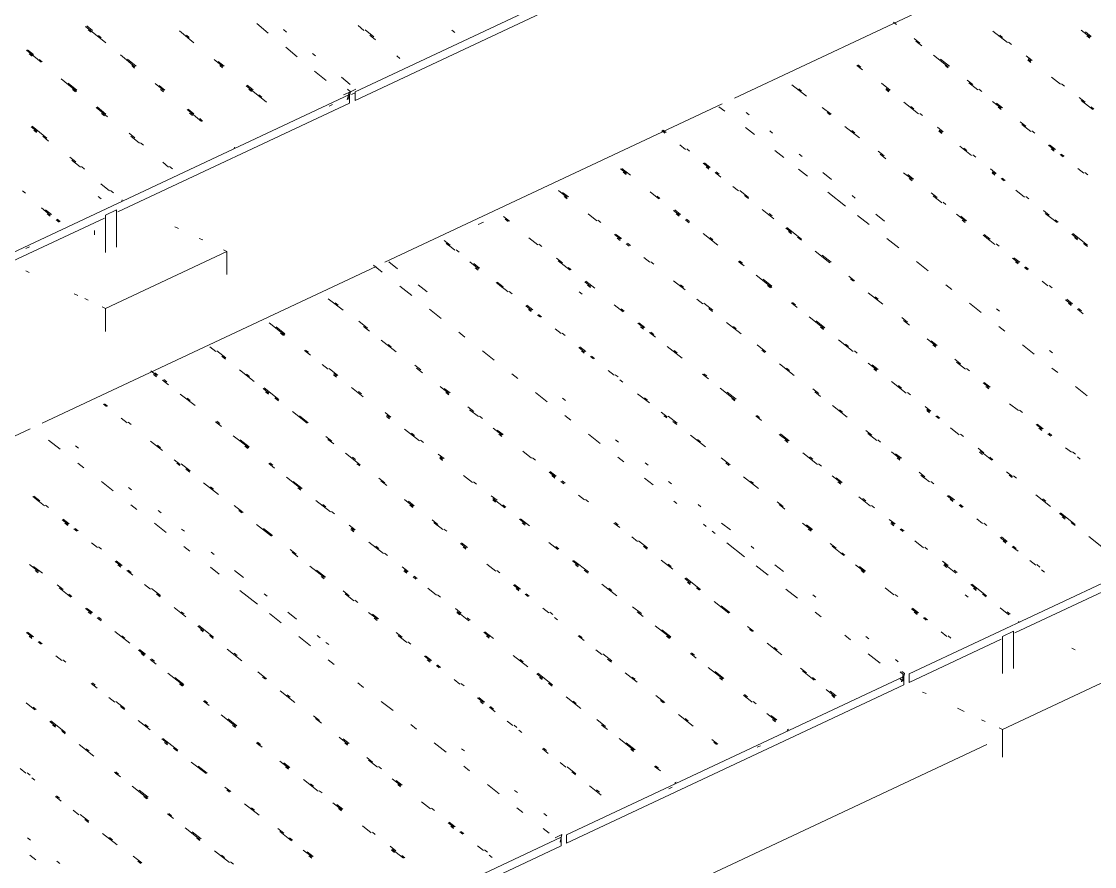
# Paper-space layout '03 3D Building and Roof' of a CAD drawing. Header units: millimetres. Extents: x 5 to 415, y 5 to 292.
# Drawn here: x 282.26 to 294.4, y 74.84 to 84.4 of the extents above; entities that cross this region are included whole.
import ezdxf

# ---------------------------------------------------------------- set-up
doc = ezdxf.new("R2010")
doc.units = ezdxf.units.MM
doc.layers.add('EXISTING', color=7, linetype='Continuous')
picture_1 = doc.add_image_def('image3.png', size_in_pixel=(1577, 763))

# ---------------------------------------------------------------- blocks, each defined once
blk = doc.blocks.new('SHEET_03')
at = {"layer": 'EXISTING', "color": 250, "lineweight": 9}
for p, q in [((286.034, 83.608), (289.848, 85.399)), ((286.034, 83.511), (289.848, 85.301)), ((290.326, 83.537), (293.986, 85.255)), ((284.921, 84.38), (285.052, 84.272)), ((292.158, 84.369), (292.125, 84.395)), ((282.985, 84.348), (283.215, 84.16)), ((283.063, 84.3), (282.998, 84.354)), ((283.047, 84.281), (283.015, 84.308)), ((284.047, 84.297), (284.211, 84.162)), ((285.258, 84.284), (285.225, 84.311)), ((286.069, 84.357), (286.134, 84.303)), ((286.245, 84.228), (286.147, 84.309)), ((287.13, 84.306), (287.163, 84.279)), ((293.248, 84.295), (293.414, 84.164)), ((294.25, 84.306), (294.35, 84.227)), ((294.362, 84.233), (294.296, 84.285)), ((283.162, 84.22), (283.129, 84.246)), ((284.158, 84.222), (284.125, 84.249)), ((286.2, 84.25), (286.265, 84.196)), ((286.242, 84.215), (286.209, 84.242)), ((292.424, 84.159), (292.358, 84.212)), ((292.379, 84.18), (292.445, 84.127)), ((293.36, 84.222), (293.327, 84.249)), ((293.46, 84.144), (293.427, 84.17)), ((294.347, 84.214), (294.314, 84.24)), ((282.317, 84.077), (282.481, 83.942)), ((282.395, 84.029), (282.329, 84.083)), ((282.379, 84.01), (282.346, 84.036)), ((283.378, 84.025), (283.542, 83.89)), ((285.249, 84.111), (285.38, 84.003)), ((285.586, 84.015), (285.553, 84.042)), ((292.579, 84.023), (292.745, 83.892)), ((282.493, 83.948), (282.46, 83.975)), ((283.555, 83.896), (283.457, 83.977)), ((283.539, 83.877), (283.506, 83.904)), ((284.44, 83.973), (284.538, 83.893)), ((284.551, 83.899), (284.485, 83.952)), ((284.535, 83.879), (284.502, 83.906)), ((286.54, 83.986), (286.507, 84.013)), ((291.71, 83.907), (291.776, 83.855)), ((291.755, 83.887), (291.722, 83.913)), ((292.758, 83.898), (292.658, 83.976)), ((292.742, 83.878), (292.709, 83.904)), ((293.693, 83.961), (293.627, 84.013)), ((293.678, 83.941), (293.644, 83.967)), ((293.648, 83.981), (293.681, 83.955)), ((285.576, 83.841), (285.707, 83.734)), ((285.979, 83.692), (285.88, 83.773)), ((293.914, 83.772), (294.014, 83.693)), ((282.71, 83.754), (282.874, 83.619)), ((282.886, 83.625), (282.788, 83.706)), ((283.772, 83.702), (283.87, 83.621)), ((283.882, 83.627), (283.817, 83.681)), ((284.801, 83.677), (285.03, 83.489)), ((284.879, 83.629), (284.813, 83.683)), ((290.974, 83.687), (291.141, 83.557)), ((292.089, 83.626), (291.989, 83.704)), ((293.024, 83.689), (292.958, 83.741)), ((292.979, 83.709), (293.078, 83.63)), ((294.06, 83.673), (294.027, 83.699)), ((282.157, 81.788), (285.971, 83.579)), ((282.87, 83.606), (282.838, 83.632)), ((282.883, 83.611), (282.85, 83.638)), ((283.867, 83.608), (283.834, 83.635)), ((284.863, 83.61), (284.83, 83.637)), ((284.977, 83.548), (284.944, 83.575)), ((285.982, 83.609), (285.904, 83.572)), ((285.966, 83.601), (285.945, 83.517)), ((285.982, 83.609), (285.949, 83.636)), ((285.961, 83.525), (285.982, 83.609)), ((286.044, 83.638), (285.966, 83.601)), ((285.971, 83.579), (285.971, 83.481)), ((285.995, 83.578), (286.033, 83.596)), ((286.034, 83.511), (286.034, 83.608)), ((291.086, 83.615), (291.053, 83.641)), ((292.073, 83.606), (292.04, 83.632)), ((292.043, 83.646), (292.076, 83.62)), ((293.124, 83.61), (293.091, 83.636)), ((294.293, 83.49), (294.227, 83.542)), ((283.103, 83.43), (283.234, 83.323)), ((283.214, 83.355), (283.116, 83.436)), ((283.351, 82.251), (285.971, 83.481)), ((284.21, 83.358), (284.145, 83.412)), ((285.739, 83.446), (285.778, 83.464)), ((286.372, 81.681), (290.186, 83.471)), ((290.151, 83.439), (290.218, 83.387)), ((291.42, 83.353), (291.32, 83.432)), ((292.243, 83.489), (292.409, 83.358)), ((292.355, 83.416), (292.322, 83.442)), ((293.245, 83.5), (293.345, 83.421)), ((293.358, 83.427), (293.291, 83.479)), ((293.342, 83.407), (293.309, 83.434)), ((294.247, 83.51), (294.381, 83.406)), ((294.393, 83.411), (294.36, 83.438)), ((283.198, 83.336), (283.165, 83.363)), ((284.132, 83.406), (284.296, 83.271)), ((284.194, 83.338), (284.161, 83.365)), ((284.308, 83.277), (284.276, 83.304)), ((290.491, 83.348), (290.458, 83.374)), ((291.374, 83.374), (291.407, 83.347)), ((292.455, 83.338), (292.422, 83.364)), ((282.369, 83.213), (282.435, 83.159)), ((282.545, 83.084), (282.382, 83.219)), ((282.431, 83.146), (282.399, 83.172)), ((289.504, 83.152), (289.507, 83.166)), ((289.507, 83.166), (289.519, 83.172)), ((289.507, 83.166), (289.54, 83.14)), ((289.553, 83.146), (289.519, 83.172)), ((290.451, 83.204), (290.551, 83.125)), ((290.758, 83.139), (290.725, 83.165)), ((291.574, 83.217), (291.74, 83.086)), ((291.686, 83.144), (291.653, 83.17)), ((292.689, 83.155), (292.622, 83.207)), ((292.643, 83.175), (292.676, 83.149)), ((293.624, 83.218), (293.558, 83.27)), ((293.578, 83.238), (293.678, 83.16)), ((293.621, 83.204), (293.588, 83.23)), ((293.724, 83.139), (293.691, 83.165)), ((282.5, 83.105), (282.566, 83.051)), ((283.542, 83.086), (283.476, 83.14)), ((283.496, 83.107), (283.595, 83.026)), ((292.673, 83.135), (292.64, 83.161)), ((283.64, 83.005), (283.607, 83.032)), ((284.665, 82.967), (284.669, 82.981)), ((289.707, 83.009), (289.773, 82.957)), ((289.819, 82.936), (289.786, 82.962)), ((290.784, 82.942), (290.884, 82.864)), ((292.02, 82.882), (291.953, 82.935)), ((292.876, 82.992), (293.009, 82.887)), ((292.955, 82.945), (292.922, 82.972)), ((293.878, 83.003), (293.945, 82.95)), ((293.957, 82.956), (293.891, 83.008)), ((293.942, 82.937), (293.909, 82.963)), ((282.873, 82.815), (282.808, 82.869)), ((282.828, 82.836), (282.926, 82.755)), ((282.87, 82.801), (282.837, 82.828)), ((283.857, 82.811), (283.922, 82.757)), ((290.052, 82.753), (289.986, 82.806)), ((291.091, 82.877), (291.058, 82.903)), ((291.974, 82.903), (292.04, 82.85)), ((293.055, 82.867), (293.022, 82.893)), ((294.012, 82.898), (294.045, 82.872)), ((294.057, 82.878), (294.024, 82.904)), ((282.971, 82.734), (282.939, 82.761)), ((283.968, 82.736), (283.935, 82.763)), ((289.038, 82.737), (289.104, 82.684)), ((289.15, 82.664), (289.05, 82.742)), ((289.101, 82.671), (289.068, 82.697)), ((289.973, 82.8), (290.04, 82.747)), ((290.037, 82.734), (290.004, 82.76)), ((290.107, 82.695), (290.173, 82.643)), ((290.152, 82.675), (290.119, 82.701)), ((291.051, 82.733), (291.151, 82.654)), ((291.425, 82.616), (291.325, 82.694)), ((292.24, 82.693), (292.34, 82.615)), ((293.288, 82.684), (293.222, 82.736)), ((293.273, 82.664), (293.24, 82.69)), ((293.243, 82.704), (293.276, 82.678)), ((294.212, 82.741), (294.278, 82.689)), ((294.324, 82.668), (294.291, 82.695)), ((283.156, 82.566), (283.254, 82.486)), ((292.353, 82.621), (292.286, 82.673)), ((292.337, 82.601), (292.304, 82.627)), ((293.343, 82.626), (293.376, 82.599)), ((293.388, 82.605), (293.355, 82.631)), ((282.303, 82.462), (282.27, 82.489)), ((283.299, 82.465), (283.266, 82.491)), ((288.335, 82.49), (288.435, 82.412)), ((288.448, 82.418), (288.381, 82.47)), ((289.371, 82.475), (289.471, 82.397)), ((290.307, 82.538), (290.373, 82.486)), ((290.486, 82.413), (290.386, 82.492)), ((291.384, 82.471), (291.584, 82.314)), ((292.619, 82.412), (292.553, 82.464)), ((293.509, 82.495), (293.609, 82.416)), ((283.159, 82.397), (283.126, 82.424)), ((283.394, 82.37), (283.397, 82.384)), ((288.432, 82.398), (288.399, 82.424)), ((289.483, 82.402), (289.45, 82.429)), ((290.44, 82.433), (290.473, 82.407)), ((290.483, 82.399), (290.449, 82.426)), ((291.691, 82.406), (291.658, 82.433)), ((292.574, 82.432), (292.674, 82.353)), ((292.616, 82.398), (292.583, 82.424)), ((292.719, 82.333), (292.686, 82.359)), ((293.655, 82.396), (293.622, 82.422)), ((282.487, 82.295), (282.585, 82.214)), ((282.598, 82.22), (282.532, 82.274)), ((282.582, 82.201), (282.549, 82.228)), ((283.211, 82.212), (283.336, 82.271)), ((283.211, 82.212), (283.211, 81.791)), ((283.336, 81.85), (283.336, 82.271)), ((287.779, 82.146), (287.712, 82.198)), ((288.669, 82.229), (288.769, 82.15)), ((289.638, 82.266), (289.704, 82.213)), ((289.717, 82.219), (289.65, 82.272)), ((289.701, 82.2), (289.668, 82.226)), ((290.64, 82.276), (290.773, 82.172)), ((290.752, 82.204), (290.719, 82.23)), ((291.717, 82.21), (291.851, 82.105)), ((292.025, 82.145), (291.925, 82.223)), ((292.84, 82.223), (292.94, 82.144)), ((292.953, 82.15), (292.886, 82.202)), ((293.888, 82.213), (293.822, 82.265)), ((293.843, 82.233), (293.976, 82.129)), ((282.157, 81.691), (283.197, 82.179)), ((282.651, 82.16), (282.684, 82.133)), ((282.696, 82.139), (282.663, 82.166)), ((284.035, 82.061), (283.996, 82.079)), ((287.426, 82.105), (287.488, 82.134)), ((287.733, 82.166), (287.766, 82.14)), ((288.814, 82.13), (288.781, 82.156)), ((289.771, 82.161), (289.804, 82.135)), ((289.814, 82.127), (289.78, 82.153)), ((289.817, 82.141), (289.783, 82.167)), ((291.086, 81.942), (290.919, 82.073)), ((292.937, 82.13), (292.904, 82.157)), ((293.988, 82.134), (293.955, 82.161)), ((283.086, 81.99), (283.086, 82.037)), ((288, 81.957), (288.1, 81.878)), ((288.969, 81.993), (289.035, 81.941)), ((289.048, 81.947), (288.981, 81.999)), ((289.032, 81.927), (288.999, 81.954)), ((289.971, 82.004), (290.137, 81.873)), ((290.083, 81.932), (290.05, 81.958)), ((290.906, 82.067), (290.973, 82.015)), ((290.97, 82.001), (290.937, 82.027)), ((291.04, 81.963), (291.073, 81.936)), ((291.083, 81.929), (291.049, 81.955)), ((293.14, 81.987), (293.273, 81.882)), ((293.219, 81.941), (293.153, 81.993)), ((293.216, 81.927), (293.183, 81.953)), ((294.142, 81.998), (294.209, 81.945)), ((294.322, 81.873), (294.155, 82.004)), ((294.206, 81.932), (294.173, 81.958)), ((282.31, 81.836), (282.349, 81.854)), ((284.31, 81.932), (284.27, 81.95)), ((287.11, 81.873), (287.043, 81.926)), ((287.064, 81.894), (287.164, 81.815)), ((287.107, 81.86), (287.073, 81.886)), ((288.145, 81.858), (288.112, 81.884)), ((289.102, 81.889), (289.135, 81.863)), ((289.148, 81.869), (289.114, 81.895)), ((292.051, 81.948), (292.184, 81.844)), ((293.319, 81.862), (293.286, 81.888)), ((294.276, 81.893), (294.309, 81.867)), ((294.319, 81.859), (294.285, 81.885)), ((283.211, 81.158), (284.584, 81.803)), ((284.584, 81.803), (284.545, 81.821)), ((284.584, 81.543), (284.584, 81.803)), ((287.21, 81.795), (287.176, 81.821)), ((288.379, 81.675), (288.312, 81.727)), ((289.302, 81.732), (289.368, 81.68)), ((291.24, 81.806), (291.406, 81.675)), ((291.419, 81.681), (291.319, 81.759)), ((293.473, 81.726), (293.54, 81.673)), ((293.553, 81.679), (293.486, 81.731)), ((282.495, 79.861), (286.271, 81.633)), ((286.241, 81.645), (286.341, 81.567)), ((286.515, 81.607), (286.415, 81.685)), ((287.331, 81.684), (287.43, 81.606)), ((287.443, 81.612), (287.376, 81.664)), ((287.427, 81.592), (287.394, 81.618)), ((288.333, 81.695), (288.466, 81.59)), ((288.479, 81.596), (288.445, 81.622)), ((289.414, 81.659), (289.381, 81.685)), ((290.371, 81.69), (290.437, 81.638)), ((290.413, 81.656), (290.38, 81.682)), ((290.417, 81.67), (290.383, 81.696)), ((292.384, 81.687), (292.517, 81.582)), ((293.537, 81.66), (293.504, 81.686)), ((293.607, 81.621), (293.64, 81.595)), ((293.653, 81.601), (293.619, 81.627)), ((282.308, 81.582), (282.347, 81.563)), ((288.745, 81.387), (288.645, 81.465)), ((289.635, 81.47), (289.768, 81.366)), ((290.571, 81.533), (290.737, 81.403)), ((290.75, 81.408), (290.65, 81.487)), ((291.685, 81.471), (291.619, 81.524)), ((291.64, 81.492), (291.673, 81.466)), ((286.541, 81.41), (286.674, 81.305)), ((286.848, 81.345), (286.748, 81.424)), ((287.63, 81.449), (287.764, 81.344)), ((287.71, 81.402), (287.643, 81.455)), ((287.707, 81.389), (287.673, 81.415)), ((287.81, 81.324), (287.776, 81.35)), ((288.603, 81.32), (288.57, 81.346)), ((288.633, 81.46), (288.699, 81.407)), ((288.696, 81.394), (288.663, 81.42)), ((289.748, 81.398), (289.714, 81.424)), ((290.734, 81.389), (290.701, 81.415)), ((290.747, 81.395), (290.713, 81.421)), ((292.717, 81.425), (292.784, 81.373)), ((293.807, 81.464), (293.873, 81.412)), ((293.919, 81.391), (293.886, 81.417)), ((282.857, 81.324), (282.897, 81.305)), ((282.975, 81.269), (283.014, 81.25)), ((285.73, 81.267), (285.897, 81.137)), ((289.902, 81.261), (289.968, 81.209)), ((291.016, 81.199), (290.983, 81.225)), ((291.84, 81.335), (292.006, 81.204)), ((291.952, 81.262), (291.919, 81.288)), ((294.073, 81.255), (294.14, 81.202)), ((294.152, 81.208), (294.086, 81.261)), ((283.171, 81.176), (283.211, 81.158)), ((283.211, 81.158), (283.211, 80.898)), ((285.842, 81.195), (285.809, 81.221)), ((286.874, 81.148), (287.008, 81.044)), ((287.964, 81.187), (288.03, 81.135)), ((288.043, 81.141), (287.976, 81.193)), ((288.027, 81.121), (287.994, 81.147)), ((288.966, 81.198), (289.066, 81.12)), ((289.078, 81.125), (289.045, 81.152)), ((290.081, 81.136), (289.981, 81.215)), ((290.035, 81.156), (290.068, 81.13)), ((290.078, 81.122), (290.044, 81.149)), ((290.971, 81.219), (291.037, 81.167)), ((291.013, 81.185), (290.98, 81.212)), ((292.984, 81.216), (293.117, 81.111)), ((293.324, 81.125), (293.291, 81.151)), ((294.137, 81.189), (294.104, 81.215)), ((294.207, 81.15), (294.273, 81.098)), ((294.252, 81.13), (294.219, 81.156)), ((285.061, 80.995), (285.228, 80.864)), ((286.176, 80.933), (286.076, 81.012)), ((288.097, 81.083), (288.13, 81.057)), ((288.143, 81.062), (288.11, 81.089)), ((289.233, 80.989), (289.299, 80.936)), ((289.312, 80.942), (289.245, 80.995)), ((290.235, 80.999), (290.402, 80.869)), ((291.171, 81.062), (291.337, 80.932)), ((291.35, 80.938), (291.25, 81.016)), ((292.285, 81.001), (292.219, 81.053)), ((292.24, 81.021), (292.306, 80.969)), ((285.24, 80.87), (285.14, 80.949)), ((285.225, 80.851), (285.191, 80.877)), ((285.237, 80.856), (285.204, 80.883)), ((286.13, 80.953), (286.197, 80.901)), ((287.207, 80.887), (287.274, 80.834)), ((288.297, 80.926), (288.364, 80.873)), ((288.409, 80.853), (288.376, 80.879)), ((289.296, 80.923), (289.263, 80.949)), ((289.366, 80.884), (289.433, 80.832)), ((289.409, 80.85), (289.375, 80.876)), ((289.412, 80.864), (289.378, 80.89)), ((290.347, 80.927), (290.314, 80.953)), ((291.334, 80.918), (291.301, 80.944)), ((293.317, 80.954), (293.384, 80.902)), ((286.33, 80.797), (286.497, 80.666)), ((286.442, 80.724), (286.409, 80.75)), ((290.681, 80.665), (290.581, 80.744)), ((291.504, 80.801), (291.67, 80.67)), ((291.616, 80.728), (291.583, 80.754)), ((292.506, 80.812), (292.606, 80.733)), ((292.619, 80.739), (292.552, 80.791)), ((292.603, 80.719), (292.57, 80.746)), ((293.584, 80.745), (293.717, 80.64)), ((284.392, 80.723), (284.459, 80.67)), ((284.571, 80.598), (284.471, 80.676)), ((284.525, 80.618), (284.559, 80.592)), ((285.461, 80.681), (285.528, 80.629)), ((285.507, 80.661), (285.473, 80.687)), ((287.474, 80.677), (287.607, 80.573)), ((288.564, 80.716), (288.63, 80.664)), ((288.643, 80.67), (288.576, 80.722)), ((288.627, 80.65), (288.594, 80.677)), ((288.743, 80.592), (288.709, 80.618)), ((289.566, 80.727), (289.733, 80.596)), ((289.678, 80.655), (289.645, 80.681)), ((290.635, 80.686), (290.668, 80.659)), ((291.716, 80.65), (291.683, 80.676)), ((293.924, 80.654), (293.891, 80.68)), ((284.568, 80.584), (284.535, 80.61)), ((285.661, 80.524), (285.728, 80.472)), ((286.776, 80.462), (286.709, 80.515)), ((288.697, 80.612), (288.73, 80.586)), ((290.835, 80.529), (291.001, 80.398)), ((291.837, 80.539), (291.937, 80.461)), ((291.95, 80.467), (291.883, 80.519)), ((292.885, 80.53), (292.819, 80.582)), ((292.839, 80.55), (292.939, 80.472)), ((292.882, 80.516), (292.849, 80.542)), ((283.723, 80.451), (283.79, 80.398)), ((283.787, 80.385), (283.753, 80.411)), ((283.802, 80.404), (283.769, 80.43)), ((284.725, 80.461), (284.892, 80.33)), ((284.838, 80.389), (284.804, 80.415)), ((285.84, 80.399), (285.74, 80.478)), ((285.824, 80.38), (285.791, 80.406)), ((285.794, 80.42), (285.828, 80.393)), ((286.73, 80.483), (286.796, 80.43)), ((287.807, 80.416), (287.874, 80.364)), ((288.897, 80.455), (288.964, 80.403)), ((289.009, 80.382), (288.976, 80.408)), ((289.966, 80.413), (290.032, 80.361)), ((290.009, 80.379), (289.975, 80.405)), ((290.012, 80.393), (289.978, 80.419)), ((290.947, 80.456), (290.914, 80.482)), ((291.934, 80.447), (291.901, 80.473)), ((292.985, 80.451), (292.952, 80.477)), ((293.917, 80.483), (293.984, 80.431)), ((283.856, 80.346), (283.923, 80.294)), ((283.899, 80.312), (283.866, 80.338)), ((283.902, 80.326), (283.869, 80.352)), ((284.992, 80.252), (285.058, 80.2)), ((285.171, 80.127), (285.004, 80.258)), ((285.994, 80.263), (286.127, 80.158)), ((286.996, 80.273), (287.096, 80.195)), ((287.109, 80.201), (287.042, 80.253)), ((289.03, 80.35), (289.063, 80.324)), ((290.166, 80.256), (290.332, 80.125)), ((292.104, 80.33), (292.27, 80.199)), ((292.216, 80.257), (292.183, 80.284)), ((293.139, 80.315), (293.206, 80.262)), ((293.218, 80.268), (293.152, 80.32)), ((293.203, 80.249), (293.17, 80.275)), ((294.184, 80.274), (294.317, 80.169)), ((284.056, 80.189), (284.223, 80.058)), ((284.169, 80.116), (284.135, 80.142)), ((285.055, 80.186), (285.022, 80.212)), ((285.125, 80.147), (285.158, 80.121)), ((285.168, 80.113), (285.135, 80.14)), ((286.107, 80.19), (286.073, 80.216)), ((287.093, 80.181), (287.06, 80.207)), ((288.074, 80.207), (288.207, 80.102)), ((288.414, 80.116), (288.381, 80.142)), ((289.23, 80.193), (289.363, 80.089)), ((289.343, 80.121), (289.309, 80.147)), ((290.345, 80.131), (290.245, 80.21)), ((290.329, 80.112), (290.296, 80.138)), ((291.281, 80.194), (291.214, 80.247)), ((291.235, 80.215), (291.301, 80.162)), ((292.316, 80.179), (292.283, 80.205)), ((283.187, 80.074), (283.221, 80.047)), ((283.233, 80.053), (283.2, 80.079)), ((287.376, 79.991), (287.309, 80.044)), ((287.33, 80.012), (287.43, 79.933)), ((291.435, 80.058), (291.601, 79.927)), ((291.547, 79.985), (291.514, 80.011)), ((292.549, 79.996), (292.483, 80.048)), ((292.504, 80.016), (292.537, 79.99)), ((293.439, 80.079), (293.539, 80.001)), ((283.387, 79.917), (283.454, 79.864)), ((285.325, 79.99), (285.492, 79.86)), ((285.504, 79.865), (285.404, 79.944)), ((286.44, 79.928), (286.373, 79.981)), ((286.424, 79.909), (286.391, 79.935)), ((286.394, 79.949), (286.427, 79.923)), ((287.372, 79.978), (287.339, 80.004)), ((287.475, 79.913), (287.442, 79.939)), ((288.407, 79.945), (288.474, 79.893)), ((289.497, 79.984), (289.563, 79.932)), ((289.56, 79.918), (289.527, 79.944)), ((289.676, 79.859), (289.576, 79.938)), ((290.566, 79.942), (290.632, 79.89)), ((290.608, 79.908), (290.575, 79.935)), ((290.611, 79.922), (290.578, 79.948)), ((292.534, 79.976), (292.501, 80.002)), ((292.604, 79.938), (292.637, 79.911)), ((292.649, 79.917), (292.616, 79.943)), ((293.585, 79.98), (293.552, 80.007)), ((278.696, 78.077), (282.356, 79.795)), ((283.5, 79.844), (283.466, 79.87)), ((284.456, 79.875), (284.523, 79.823)), ((284.499, 79.841), (284.466, 79.867)), ((284.502, 79.855), (284.469, 79.881)), ((286.594, 79.792), (286.761, 79.661)), ((287.596, 79.802), (287.696, 79.724)), ((287.709, 79.73), (287.642, 79.782)), ((289.63, 79.879), (289.663, 79.853)), ((289.673, 79.845), (289.639, 79.872)), ((291.88, 79.724), (291.814, 79.776)), ((292.77, 79.807), (292.87, 79.728)), ((293.739, 79.844), (293.806, 79.791)), ((293.818, 79.797), (293.752, 79.85)), ((293.803, 79.778), (293.769, 79.804)), ((282.564, 79.668), (282.698, 79.564)), ((283.72, 79.655), (283.854, 79.55)), ((284.656, 79.718), (284.823, 79.587)), ((284.835, 79.593), (284.735, 79.672)), ((285.771, 79.656), (285.704, 79.708)), ((285.725, 79.676), (285.792, 79.624)), ((286.706, 79.719), (286.673, 79.745)), ((286.806, 79.641), (286.773, 79.667)), ((287.693, 79.71), (287.66, 79.736)), ((288.674, 79.736), (288.807, 79.631)), ((289.014, 79.645), (288.981, 79.671)), ((289.83, 79.722), (289.997, 79.592)), ((289.942, 79.65), (289.909, 79.676)), ((290.832, 79.733), (290.932, 79.655)), ((290.945, 79.66), (290.845, 79.739)), ((290.929, 79.641), (290.896, 79.667)), ((291.835, 79.744), (291.935, 79.665)), ((291.98, 79.645), (291.947, 79.671)), ((292.916, 79.708), (292.883, 79.734)), ((293.873, 79.739), (293.906, 79.713)), ((293.918, 79.719), (293.885, 79.745)), ((282.905, 79.577), (282.871, 79.604)), ((283.833, 79.582), (283.8, 79.609)), ((284.82, 79.574), (284.786, 79.6)), ((284.832, 79.579), (284.799, 79.606)), ((287.93, 79.541), (288.03, 79.462)), ((291.099, 79.524), (291.266, 79.393)), ((292.101, 79.535), (292.201, 79.456)), ((293.149, 79.525), (293.083, 79.577)), ((293.134, 79.505), (293.1, 79.532)), ((293.104, 79.545), (293.237, 79.441)), ((294.072, 79.582), (294.139, 79.53)), ((294.185, 79.509), (294.152, 79.536)), ((282.898, 79.407), (282.964, 79.354)), ((283.987, 79.446), (284.054, 79.393)), ((284.051, 79.38), (284.017, 79.406)), ((285.056, 79.404), (285.123, 79.352)), ((285.102, 79.384), (285.068, 79.41)), ((285.925, 79.52), (286.092, 79.389)), ((286.037, 79.447), (286.004, 79.473)), ((286.089, 79.375), (286.055, 79.401)), ((287.04, 79.458), (286.973, 79.51)), ((287.024, 79.438), (286.991, 79.464)), ((286.994, 79.478), (287.027, 79.452)), ((288.075, 79.442), (288.042, 79.468)), ((289.007, 79.474), (289.074, 79.422)), ((289.348, 79.383), (289.314, 79.409)), ((290.276, 79.388), (290.176, 79.467)), ((290.23, 79.409), (290.263, 79.382)), ((291.208, 79.438), (291.175, 79.464)), ((291.211, 79.451), (291.178, 79.477)), ((292.214, 79.462), (292.147, 79.514)), ((292.198, 79.442), (292.165, 79.469)), ((293.249, 79.446), (293.216, 79.473)), ((294.206, 79.477), (294.239, 79.451)), ((284.166, 79.321), (284.066, 79.399)), ((284.12, 79.341), (284.154, 79.315)), ((284.163, 79.307), (284.13, 79.333)), ((288.23, 79.305), (288.296, 79.253)), ((288.309, 79.259), (288.242, 79.311)), ((291.311, 79.373), (291.278, 79.399)), ((292.48, 79.253), (292.414, 79.305)), ((293.403, 79.31), (293.47, 79.257)), ((283.164, 79.198), (283.297, 79.093)), ((284.32, 79.184), (284.487, 79.053)), ((285.256, 79.247), (285.423, 79.116)), ((285.435, 79.122), (285.335, 79.201)), ((286.371, 79.185), (286.304, 79.238)), ((286.325, 79.206), (286.392, 79.153)), ((287.261, 79.269), (287.361, 79.19)), ((287.406, 79.17), (287.373, 79.196)), ((288.293, 79.239), (288.26, 79.266)), ((288.363, 79.201), (288.396, 79.175)), ((288.409, 79.181), (288.375, 79.207)), ((289.307, 79.239), (289.407, 79.16)), ((289.614, 79.174), (289.581, 79.2)), ((290.43, 79.252), (290.597, 79.121)), ((290.542, 79.179), (290.509, 79.205)), ((291.432, 79.262), (291.532, 79.184)), ((291.545, 79.19), (291.478, 79.242)), ((291.529, 79.17), (291.496, 79.196)), ((292.434, 79.273), (292.534, 79.194)), ((292.477, 79.239), (292.444, 79.265)), ((292.58, 79.174), (292.547, 79.2)), ((293.467, 79.244), (293.434, 79.27)), ((293.516, 79.237), (293.483, 79.263)), ((283.505, 79.107), (283.471, 79.133)), ((284.433, 79.112), (284.399, 79.138)), ((285.42, 79.103), (285.386, 79.129)), ((287.64, 78.987), (287.573, 79.039)), ((288.563, 79.044), (288.629, 78.992)), ((292.734, 79.038), (292.801, 78.985)), ((292.814, 78.991), (292.747, 79.043)), ((293.737, 79.048), (293.903, 78.917)), ((282.387, 79.029), (282.52, 78.924)), ((282.466, 78.982), (282.399, 79.035)), ((282.463, 78.969), (282.429, 78.995)), ((282.566, 78.904), (282.532, 78.93)), ((283.497, 78.936), (283.564, 78.884)), ((284.766, 78.85), (284.666, 78.928)), ((285.589, 78.986), (285.756, 78.855)), ((285.702, 78.913), (285.668, 78.939)), ((286.592, 78.996), (286.691, 78.918)), ((286.704, 78.924), (286.637, 78.976)), ((286.688, 78.904), (286.655, 78.93)), ((287.624, 78.967), (287.591, 78.993)), ((287.594, 79.007), (287.727, 78.902)), ((287.74, 78.908), (287.706, 78.934)), ((288.675, 78.971), (288.642, 78.997)), ((289.64, 78.977), (289.674, 78.951)), ((289.947, 78.912), (289.914, 78.938)), ((290.876, 78.917), (290.809, 78.97)), ((290.83, 78.938), (290.896, 78.885)), ((291.732, 79.027), (291.865, 78.922)), ((291.811, 78.98), (291.778, 79.007)), ((291.911, 78.902), (291.878, 78.928)), ((292.798, 78.972), (292.765, 78.998)), ((292.868, 78.933), (292.901, 78.907)), ((292.914, 78.913), (292.88, 78.939)), ((293.849, 78.976), (293.816, 79.002)), ((283.838, 78.845), (283.805, 78.871)), ((284.72, 78.87), (284.754, 78.844)), ((285.802, 78.835), (285.768, 78.861)), ((292.304, 77.024), (296.118, 78.815)), ((294.003, 78.839), (294.07, 78.787)), ((294.182, 78.714), (294.016, 78.845)), ((294.067, 78.773), (294.034, 78.799)), ((282.72, 78.767), (282.786, 78.715)), ((282.799, 78.721), (282.732, 78.773)), ((282.783, 78.701), (282.75, 78.727)), ((283.764, 78.727), (283.897, 78.622)), ((284.92, 78.713), (285.087, 78.583)), ((286.035, 78.651), (285.968, 78.704)), ((286.971, 78.714), (286.904, 78.767)), ((286.925, 78.735), (287.025, 78.656)), ((286.968, 78.701), (286.934, 78.727)), ((287.894, 78.772), (287.96, 78.719)), ((288.006, 78.699), (287.906, 78.777)), ((287.957, 78.706), (287.924, 78.732)), ((288.963, 78.73), (289.029, 78.678)), ((289.009, 78.71), (288.975, 78.736)), ((289.974, 78.716), (290.007, 78.689)), ((290.281, 78.651), (290.181, 78.729)), ((291.096, 78.728), (291.196, 78.65)), ((291.209, 78.656), (291.142, 78.708)), ((292.145, 78.719), (292.078, 78.771)), ((292.129, 78.699), (292.096, 78.725)), ((292.099, 78.739), (292.132, 78.713)), ((293.068, 78.776), (293.134, 78.724)), ((293.18, 78.703), (293.147, 78.729)), ((293.498, 77.488), (296.118, 78.718)), ((294.137, 78.734), (294.17, 78.708)), ((294.179, 78.7), (294.146, 78.726)), ((282.853, 78.663), (282.886, 78.636)), ((282.899, 78.642), (282.866, 78.668)), ((284.104, 78.636), (284.071, 78.662)), ((285.099, 78.588), (284.999, 78.667)), ((286.019, 78.632), (285.986, 78.658)), ((285.989, 78.672), (286.022, 78.646)), ((287.071, 78.636), (287.037, 78.662)), ((289.163, 78.573), (289.229, 78.521)), ((290.074, 78.637), (290.107, 78.611)), ((291.193, 78.636), (291.16, 78.662)), ((292.199, 78.661), (292.232, 78.634)), ((292.245, 78.64), (292.211, 78.666)), ((293.334, 78.567), (293.401, 78.514)), ((293.413, 78.52), (293.347, 78.573)), ((294.337, 78.577), (294.503, 78.447)), ((283.053, 78.506), (283.12, 78.453)), ((283.166, 78.433), (283.132, 78.459)), ((284.097, 78.465), (284.164, 78.413)), ((285.366, 78.379), (285.299, 78.431)), ((286.189, 78.515), (286.356, 78.384)), ((286.302, 78.442), (286.268, 78.468)), ((287.225, 78.499), (287.291, 78.447)), ((287.304, 78.453), (287.237, 78.505)), ((287.288, 78.433), (287.255, 78.459)), ((288.227, 78.51), (288.327, 78.432)), ((288.339, 78.437), (288.306, 78.464)), ((289.342, 78.448), (289.242, 78.527)), ((289.296, 78.468), (289.329, 78.442)), ((289.339, 78.434), (289.305, 78.461)), ((290.24, 78.506), (290.44, 78.349)), ((290.547, 78.441), (290.514, 78.468)), ((291.475, 78.446), (291.409, 78.499)), ((291.43, 78.467), (291.563, 78.362)), ((292.365, 78.53), (292.465, 78.451)), ((292.511, 78.431), (292.478, 78.457)), ((293.398, 78.501), (293.365, 78.527)), ((293.468, 78.462), (293.534, 78.41)), ((293.513, 78.442), (293.48, 78.468)), ((284.438, 78.374), (284.404, 78.4)), ((285.32, 78.399), (285.387, 78.347)), ((286.402, 78.364), (286.368, 78.39)), ((289.496, 78.311), (289.629, 78.207)), ((291.575, 78.368), (291.542, 78.394)), ((282.351, 78.26), (282.451, 78.181)), ((282.497, 78.161), (282.397, 78.239)), ((282.448, 78.167), (282.414, 78.194)), ((283.32, 78.296), (283.386, 78.244)), ((283.399, 78.25), (283.332, 78.302)), ((283.383, 78.23), (283.35, 78.257)), ((283.453, 78.192), (283.52, 78.139)), ((283.499, 78.171), (283.465, 78.198)), ((284.397, 78.23), (284.497, 78.151)), ((284.771, 78.113), (284.671, 78.191)), ((285.52, 78.242), (285.687, 78.112)), ((285.699, 78.118), (285.599, 78.196)), ((286.635, 78.181), (286.568, 78.233)), ((286.619, 78.161), (286.586, 78.187)), ((286.589, 78.201), (286.622, 78.175)), ((287.525, 78.264), (287.625, 78.185)), ((287.67, 78.165), (287.637, 78.191)), ((288.494, 78.301), (288.56, 78.248)), ((288.673, 78.176), (288.506, 78.307)), ((288.557, 78.235), (288.524, 78.261)), ((288.627, 78.196), (288.66, 78.17)), ((288.67, 78.162), (288.636, 78.188)), ((289.608, 78.239), (289.575, 78.265)), ((290.573, 78.245), (290.707, 78.14)), ((290.881, 78.18), (290.781, 78.258)), ((291.696, 78.258), (291.796, 78.179)), ((291.809, 78.185), (291.742, 78.237)), ((291.793, 78.165), (291.76, 78.192)), ((292.744, 78.248), (292.678, 78.3)), ((292.729, 78.228), (292.696, 78.255)), ((292.699, 78.268), (292.832, 78.164)), ((292.844, 78.169), (292.811, 78.196)), ((293.668, 78.305), (293.734, 78.253)), ((293.78, 78.232), (293.747, 78.259)), ((293.801, 78.2), (293.834, 78.174)), ((285.684, 78.098), (285.65, 78.124)), ((286.689, 78.122), (286.722, 78.096)), ((286.735, 78.102), (286.701, 78.128)), ((289.763, 78.102), (289.829, 78.05)), ((289.942, 77.977), (289.775, 78.108)), ((282.73, 77.978), (282.663, 78.03)), ((282.684, 77.998), (282.817, 77.893)), ((283.653, 78.035), (283.72, 77.982)), ((283.832, 77.91), (283.732, 77.988)), ((284.73, 77.968), (284.93, 77.811)), ((285.966, 77.908), (285.899, 77.961)), ((286.856, 77.992), (286.956, 77.913)), ((287.825, 78.028), (287.891, 77.976)), ((287.904, 77.982), (287.837, 78.034)), ((287.888, 77.962), (287.855, 77.989)), ((288.827, 78.039), (288.994, 77.908)), ((288.939, 77.967), (288.906, 77.993)), ((289.826, 78.036), (289.793, 78.062)), ((289.896, 77.998), (289.929, 77.971)), ((290.907, 77.983), (291.04, 77.878)), ((292.03, 77.996), (292.13, 77.917)), ((292.999, 78.033), (293.065, 77.98)), ((293.178, 77.908), (293.011, 78.039)), ((293.062, 77.967), (293.029, 77.993)), ((282.83, 77.899), (282.796, 77.925)), ((283.786, 77.93), (283.82, 77.904)), ((283.829, 77.896), (283.796, 77.922)), ((285.038, 77.903), (285.004, 77.929)), ((285.92, 77.929), (286.02, 77.85)), ((286.066, 77.83), (286.032, 77.856)), ((287.001, 77.893), (286.968, 77.919)), ((287.958, 77.924), (287.991, 77.898)), ((288.004, 77.904), (287.97, 77.93)), ((290.096, 77.841), (290.262, 77.71)), ((291.247, 77.892), (291.214, 77.918)), ((292.175, 77.897), (292.142, 77.923)), ((292.969, 77.893), (292.936, 77.919)), ((293.132, 77.928), (293.165, 77.902)), ((293.175, 77.894), (293.141, 77.92)), ((282.984, 77.763), (283.051, 77.71)), ((283.063, 77.716), (282.996, 77.768)), ((283.048, 77.697), (283.014, 77.723)), ((283.986, 77.773), (284.12, 77.669)), ((284.099, 77.701), (284.065, 77.727)), ((285.064, 77.706), (285.197, 77.602)), ((285.371, 77.642), (285.271, 77.72)), ((286.187, 77.719), (286.287, 77.641)), ((287.235, 77.71), (287.168, 77.762)), ((287.219, 77.69), (287.186, 77.716)), ((287.189, 77.73), (287.322, 77.625)), ((288.158, 77.767), (288.225, 77.715)), ((288.27, 77.694), (288.237, 77.72)), ((289.273, 77.705), (289.173, 77.783)), ((289.227, 77.725), (289.293, 77.673)), ((289.27, 77.691), (289.236, 77.717)), ((290.275, 77.716), (290.175, 77.794)), ((291.24, 77.722), (291.307, 77.669)), ((292.329, 77.76), (292.396, 77.708)), ((292.409, 77.714), (292.342, 77.766)), ((292.393, 77.694), (292.36, 77.721)), ((293.332, 77.771), (293.432, 77.693)), ((293.444, 77.699), (293.411, 77.725)), ((283.117, 77.658), (283.151, 77.632)), ((283.16, 77.624), (283.127, 77.65)), ((283.163, 77.638), (283.13, 77.664)), ((286.299, 77.647), (286.232, 77.699)), ((286.284, 77.627), (286.25, 77.653)), ((287.335, 77.631), (287.301, 77.657)), ((288.291, 77.662), (288.324, 77.636)), ((292.463, 77.656), (292.496, 77.63)), ((292.509, 77.636), (292.475, 77.662)), ((293.541, 77.606), (293.544, 77.62)), ((282.315, 77.49), (282.382, 77.438)), ((282.394, 77.444), (282.327, 77.496)), ((283.317, 77.501), (283.484, 77.37)), ((284.253, 77.564), (284.319, 77.512)), ((284.432, 77.439), (284.265, 77.57)), ((284.316, 77.498), (284.283, 77.524)), ((284.386, 77.459), (284.419, 77.433)), ((285.637, 77.432), (285.604, 77.459)), ((286.566, 77.437), (286.499, 77.49)), ((287.489, 77.495), (287.555, 77.442)), ((287.601, 77.422), (287.501, 77.5)), ((288.604, 77.433), (288.57, 77.459)), ((289.427, 77.568), (289.593, 77.437)), ((289.606, 77.443), (289.506, 77.522)), ((290.542, 77.506), (290.475, 77.559)), ((290.496, 77.527), (290.529, 77.501)), ((291.573, 77.46), (291.64, 77.408)), ((292.663, 77.499), (292.729, 77.447)), ((293.358, 77.448), (293.483, 77.507)), ((293.483, 77.086), (293.483, 77.507)), ((282.378, 77.424), (282.345, 77.45)), ((282.448, 77.386), (282.482, 77.359)), ((282.494, 77.365), (282.461, 77.391)), ((283.43, 77.428), (283.396, 77.454)), ((284.429, 77.425), (284.396, 77.451)), ((285.397, 77.445), (285.53, 77.34)), ((285.737, 77.354), (285.704, 77.38)), ((286.52, 77.458), (286.62, 77.379)), ((286.563, 77.424), (286.529, 77.45)), ((286.666, 77.359), (286.632, 77.385)), ((287.552, 77.429), (287.519, 77.455)), ((288.558, 77.453), (288.624, 77.401)), ((289.59, 77.424), (289.557, 77.45)), ((289.603, 77.43), (289.57, 77.456)), ((290.696, 77.37), (290.862, 77.239)), ((291.847, 77.421), (291.814, 77.447)), ((292.304, 76.927), (293.344, 77.415)), ((292.775, 77.426), (292.742, 77.452)), ((293.358, 77.448), (293.358, 77.027)), ((282.648, 77.229), (282.715, 77.176)), ((283.584, 77.292), (283.65, 77.239)), ((283.663, 77.245), (283.596, 77.298)), ((283.647, 77.226), (283.614, 77.252)), ((284.586, 77.302), (284.753, 77.172)), ((284.699, 77.23), (284.665, 77.256)), ((286.82, 77.222), (286.886, 77.17)), ((286.899, 77.176), (286.832, 77.228)), ((287.822, 77.233), (287.989, 77.102)), ((288.758, 77.296), (288.824, 77.244)), ((288.937, 77.171), (288.837, 77.25)), ((289.827, 77.254), (289.893, 77.202)), ((289.873, 77.234), (289.839, 77.26)), ((290.808, 77.297), (290.775, 77.323)), ((291.84, 77.251), (291.973, 77.146)), ((294.182, 77.297), (294.143, 77.316)), ((282.761, 77.156), (282.727, 77.182)), ((283.717, 77.187), (283.784, 77.135)), ((283.76, 77.153), (283.727, 77.179)), ((283.763, 77.167), (283.73, 77.193)), ((285.73, 77.183), (285.797, 77.131)), ((286.883, 77.156), (286.85, 77.182)), ((286.953, 77.118), (286.986, 77.091)), ((286.999, 77.097), (286.966, 77.124)), ((287.935, 77.16), (287.901, 77.187)), ((288.891, 77.191), (288.924, 77.165)), ((288.934, 77.157), (288.9, 77.184)), ((290.027, 77.097), (290.193, 76.967)), ((292.18, 77.16), (292.147, 77.186)), ((283.917, 77.03), (284.084, 76.899)), ((284.096, 76.905), (283.996, 76.984)), ((285.032, 76.968), (284.932, 77.047)), ((284.986, 76.988), (285.019, 76.962)), ((288.089, 77.024), (288.155, 76.971)), ((288.268, 76.899), (288.101, 77.03)), ((288.152, 76.958), (288.119, 76.984)), ((288.427, 75.204), (292.242, 76.995)), ((289.091, 77.034), (289.224, 76.93)), ((289.203, 76.962), (289.17, 76.988)), ((290.206, 76.972), (290.106, 77.051)), ((290.19, 76.953), (290.157, 76.979)), ((291.141, 77.036), (291.075, 77.088)), ((291.096, 77.056), (291.229, 76.951)), ((291.241, 76.957), (291.208, 76.983)), ((292.202, 77.045), (292.236, 77.018)), ((292.236, 77.018), (292.216, 76.933)), ((292.251, 77.026), (292.218, 77.052)), ((292.232, 76.94), (292.251, 77.026)), ((292.242, 76.995), (292.242, 76.898)), ((292.304, 76.927), (292.304, 77.024)), ((293.358, 76.394), (294.732, 77.039)), ((283.048, 76.915), (283.115, 76.862)), ((283.094, 76.894), (283.061, 76.921)), ((284.081, 76.886), (284.047, 76.912)), ((284.093, 76.891), (284.06, 76.918)), ((286.064, 76.922), (286.13, 76.869)), ((287.153, 76.961), (287.22, 76.908)), ((287.266, 76.888), (287.232, 76.914)), ((288.222, 76.919), (288.255, 76.893)), ((288.265, 76.885), (288.231, 76.911)), ((288.427, 75.107), (292.242, 76.898)), ((292.232, 76.94), (292.199, 76.966)), ((283.248, 76.758), (283.315, 76.705)), ((285.186, 76.832), (285.353, 76.701)), ((285.298, 76.759), (285.265, 76.785)), ((287.42, 76.751), (287.486, 76.699)), ((287.499, 76.705), (287.432, 76.757)), ((288.422, 76.762), (288.589, 76.631)), ((289.537, 76.7), (289.437, 76.779)), ((290.427, 76.784), (290.527, 76.705)), ((290.469, 76.75), (290.436, 76.776)), ((290.472, 76.763), (290.439, 76.789)), ((291.362, 76.847), (291.462, 76.768)), ((291.475, 76.774), (291.408, 76.826)), ((291.459, 76.754), (291.426, 76.781)), ((292.455, 76.818), (292.494, 76.8)), ((282.312, 76.695), (282.412, 76.616)), ((282.425, 76.622), (282.392, 76.648)), ((283.427, 76.633), (283.327, 76.711)), ((283.381, 76.653), (283.415, 76.627)), ((283.424, 76.619), (283.391, 76.645)), ((284.317, 76.716), (284.384, 76.664)), ((284.363, 76.696), (284.329, 76.722)), ((286.33, 76.712), (286.463, 76.608)), ((287.483, 76.685), (287.45, 76.712)), ((287.553, 76.647), (287.62, 76.594)), ((287.599, 76.626), (287.565, 76.653)), ((288.534, 76.69), (288.501, 76.716)), ((289.491, 76.721), (289.524, 76.694)), ((290.572, 76.685), (290.539, 76.711)), ((292.848, 76.634), (292.926, 76.597)), ((282.758, 76.361), (282.591, 76.491)), ((283.581, 76.496), (283.715, 76.392)), ((284.517, 76.559), (284.684, 76.428)), ((284.696, 76.434), (284.596, 76.513)), ((285.632, 76.497), (285.565, 76.55)), ((285.586, 76.518), (285.653, 76.465)), ((287.753, 76.49), (287.82, 76.438)), ((288.868, 76.428), (288.768, 76.506)), ((289.691, 76.564), (289.858, 76.433)), ((289.803, 76.491), (289.77, 76.517)), ((290.693, 76.574), (290.793, 76.496)), ((290.806, 76.502), (290.739, 76.554)), ((290.79, 76.482), (290.757, 76.508)), ((293.122, 76.505), (293.162, 76.486)), ((282.579, 76.485), (282.646, 76.433)), ((282.643, 76.419), (282.609, 76.446)), ((282.712, 76.381), (282.746, 76.355)), ((282.755, 76.347), (282.722, 76.373)), ((283.694, 76.424), (283.66, 76.45)), ((284.681, 76.415), (284.647, 76.441)), ((286.663, 76.451), (286.73, 76.399)), ((287.865, 76.417), (287.832, 76.443)), ((287.886, 76.385), (287.92, 76.359)), ((288.822, 76.448), (288.889, 76.396)), ((288.865, 76.414), (288.831, 76.44)), ((290.926, 76.391), (290.923, 76.377)), ((290.939, 76.397), (290.926, 76.391)), ((293.319, 76.413), (293.358, 76.394)), ((293.358, 76.394), (293.358, 76.082)), ((283.848, 76.287), (283.915, 76.235)), ((284.027, 76.162), (283.86, 76.293)), ((283.912, 76.221), (283.878, 76.247)), ((284.917, 76.245), (284.984, 76.193)), ((284.963, 76.225), (284.929, 76.251)), ((285.853, 76.308), (285.952, 76.23)), ((285.965, 76.236), (285.898, 76.288)), ((289.022, 76.291), (289.188, 76.16)), ((289.201, 76.166), (289.101, 76.245)), ((290.137, 76.229), (290.07, 76.282)), ((290.091, 76.25), (290.124, 76.223)), ((282.912, 76.224), (283.079, 76.093)), ((283.025, 76.151), (282.991, 76.177)), ((283.981, 76.182), (284.015, 76.156)), ((284.024, 76.148), (283.991, 76.174)), ((284.96, 76.211), (284.926, 76.237)), ((285.949, 76.216), (285.916, 76.242)), ((286.634, 73.151), (293.181, 76.224)), ((286.93, 76.242), (287.063, 76.137)), ((287.271, 76.151), (287.237, 76.177)), ((288.153, 76.176), (288.22, 76.124)), ((288.199, 76.156), (288.165, 76.182)), ((289.185, 76.147), (289.152, 76.173)), ((290.584, 76.193), (290.622, 76.211)), ((284.181, 76.025), (284.348, 75.895)), ((285.183, 76.036), (285.283, 75.958)), ((285.296, 75.963), (285.229, 76.016)), ((286.232, 76.026), (286.165, 76.079)), ((286.186, 76.047), (286.286, 75.968)), ((286.229, 76.013), (286.195, 76.039)), ((288.353, 76.019), (288.419, 75.967)), ((282.243, 75.952), (282.31, 75.899)), ((282.356, 75.879), (282.322, 75.905)), ((283.312, 75.91), (283.379, 75.858)), ((283.355, 75.876), (283.322, 75.902)), ((283.358, 75.89), (283.325, 75.916)), ((284.36, 75.9), (284.26, 75.979)), ((285.28, 75.944), (285.247, 75.97)), ((286.332, 75.948), (286.298, 75.974)), ((287.263, 75.98), (287.33, 75.928)), ((288.532, 75.894), (288.432, 75.973)), ((288.486, 75.914), (288.519, 75.888)), ((288.529, 75.88), (288.496, 75.907)), ((289.422, 75.977), (289.488, 75.925)), ((289.465, 75.943), (289.431, 75.97)), ((289.468, 75.957), (289.434, 75.983)), ((282.377, 75.847), (282.41, 75.821)), ((285.45, 75.827), (285.617, 75.696)), ((285.563, 75.754), (285.529, 75.78)), ((286.452, 75.837), (286.552, 75.759)), ((286.565, 75.765), (286.498, 75.817)), ((286.549, 75.745), (286.516, 75.771)), ((287.53, 75.771), (287.663, 75.666)), ((289.655, 75.794), (289.652, 75.781)), ((289.668, 75.8), (289.655, 75.794)), ((282.643, 75.638), (282.71, 75.585)), ((282.689, 75.617), (282.656, 75.644)), ((283.512, 75.753), (283.679, 75.622)), ((283.691, 75.628), (283.591, 75.707)), ((283.688, 75.614), (283.655, 75.641)), ((284.627, 75.691), (284.56, 75.743)), ((284.581, 75.711), (284.614, 75.685)), ((285.663, 75.676), (285.629, 75.702)), ((287.87, 75.68), (287.837, 75.706)), ((288.686, 75.757), (288.819, 75.653)), ((288.799, 75.685), (288.765, 75.711)), ((289.582, 75.722), (289.621, 75.74)), ((283.676, 75.609), (283.642, 75.635)), ((284.781, 75.554), (284.948, 75.424)), ((285.783, 75.565), (285.883, 75.487)), ((285.896, 75.493), (285.829, 75.545)), ((286.786, 75.576), (286.886, 75.497)), ((282.843, 75.481), (282.91, 75.428)), ((283.022, 75.356), (282.922, 75.434)), ((283.912, 75.439), (283.979, 75.387)), ((283.955, 75.405), (283.921, 75.431)), ((283.958, 75.419), (283.925, 75.445)), ((284.894, 75.482), (284.86, 75.508)), ((285.88, 75.473), (285.847, 75.499)), ((286.931, 75.477), (286.898, 75.503)), ((287.863, 75.509), (287.93, 75.457)), ((288.204, 75.418), (288.17, 75.444)), ((282.976, 75.376), (283.01, 75.35)), ((283.019, 75.342), (282.986, 75.368)), ((284.112, 75.282), (284.279, 75.151)), ((286.117, 75.304), (286.217, 75.225)), ((287.086, 75.34), (287.152, 75.288)), ((287.165, 75.294), (287.098, 75.346)), ((287.149, 75.274), (287.116, 75.301)), ((288.163, 75.274), (288.23, 75.221)), ((282.361, 75.142), (282.327, 75.168)), ((283.176, 75.219), (283.343, 75.088)), ((283.289, 75.147), (283.256, 75.173)), ((284.291, 75.157), (284.191, 75.236)), ((284.276, 75.138), (284.242, 75.164)), ((284.551, 73.384), (288.365, 75.175)), ((285.227, 75.22), (285.16, 75.273)), ((285.181, 75.241), (285.314, 75.136)), ((285.327, 75.142), (285.293, 75.168)), ((286.262, 75.205), (286.229, 75.231)), ((287.219, 75.236), (287.252, 75.21)), ((287.265, 75.216), (287.231, 75.242)), ((288.374, 75.206), (288.296, 75.169)), ((288.355, 75.12), (288.374, 75.206)), ((288.365, 75.175), (288.365, 75.078)), ((288.427, 75.107), (288.427, 75.204)), ((285.283, 73.631), (288.365, 75.078)), ((285.448, 75.031), (285.548, 74.953)), ((286.496, 75.022), (286.429, 75.074)), ((286.45, 75.042), (286.583, 74.937)), ((287.419, 75.079), (287.486, 75.027)), ((287.531, 75.006), (287.498, 75.032)), ((282.353, 74.971), (282.42, 74.919)), ((283.622, 74.885), (283.522, 74.963)), ((284.445, 75.021), (284.612, 74.89)), ((284.555, 74.934), (284.521, 74.96)), ((284.558, 74.948), (284.524, 74.974)), ((285.56, 74.959), (285.493, 75.011)), ((285.545, 74.939), (285.511, 74.965)), ((286.48, 75.002), (286.447, 75.028)), ((286.596, 74.943), (286.562, 74.969)), ((287.552, 74.974), (287.585, 74.948)), ((282.694, 74.88), (282.661, 74.906)), ((283.576, 74.905), (283.61, 74.879)), ((284.658, 74.87), (284.624, 74.896))]:
    blk.add_line(p, q, dxfattribs=at)
image = blk.add_image(picture_1, insert=(224, 57.357), size_in_units=(106, 51.286))

psp = doc.layouts.new('03 3D Building and Roof')

# ---------------------------------------------------------------- block references
psp.add_blockref('SHEET_03', (0, 0))

doc.saveas('drawing.dxf')
